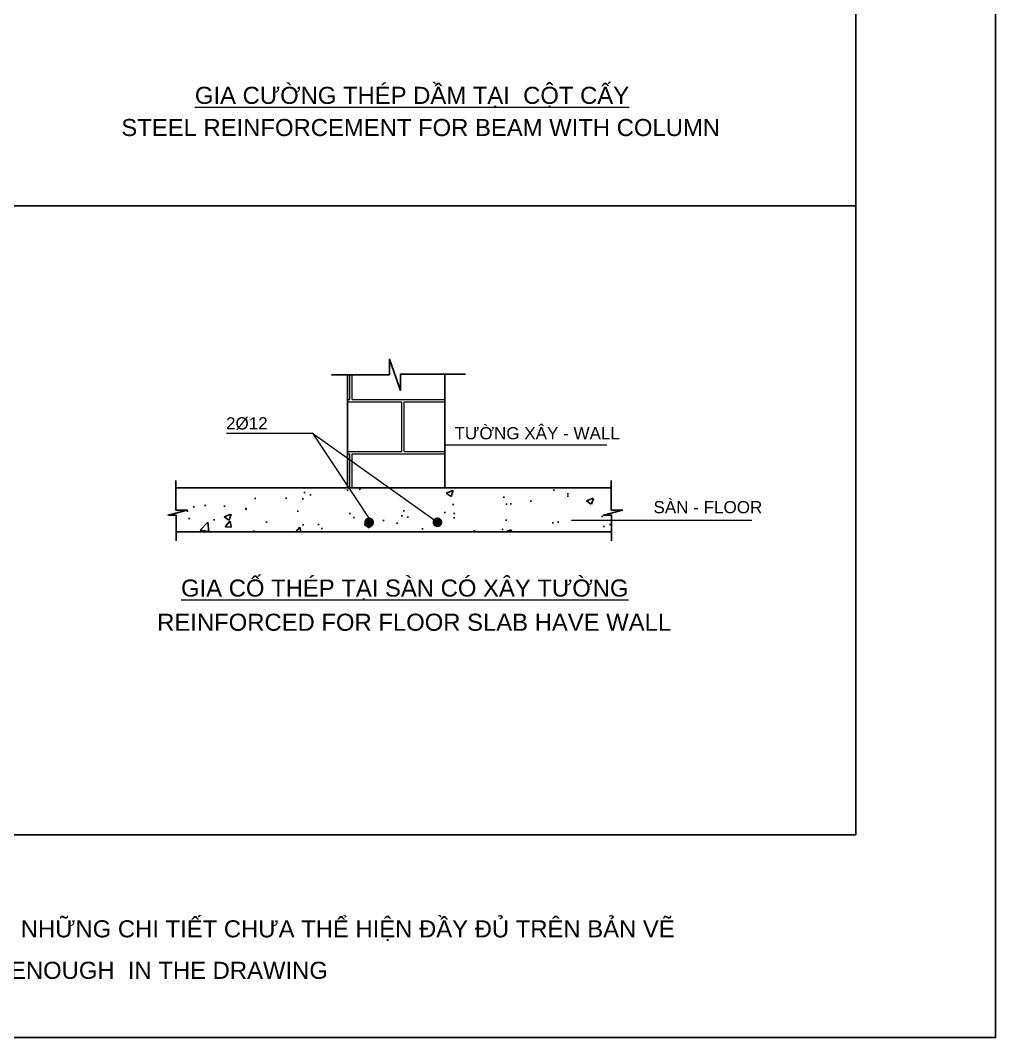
# Model space of a CAD drawing. Header units: millimetres. Extents: x -205508 to -110432, y 549193 to 571297.
# Drawn here: x -134986 to -129986, y 558563 to 563781 of the extents above; entities that cross this region are included whole.
import ezdxf
from ezdxf.enums import TextEntityAlignment as Align

# ---------------------------------------------------------------- set-up
doc = ezdxf.new("R2010")
doc.units = ezdxf.units.MM
doc.header["$LTSCALE"] = 25
doc.header["$MEASUREMENT"] = 0
for name, color, linetype in [('2', 2, 'Continuous'), ('AC', 200, 'Continuous'), ('BAOTHAY', 4, 'Continuous'), ('CHAMTHEP', 3, 'Continuous'), ('MONG', 7, 'Continuous'), ('S-DUONG BAO', 7, 'Continuous')]:
    doc.layers.add(name, color=color, linetype=linetype)
doc.layers.add('netmanh', color=36, linetype='Continuous', lineweight=5)
doc.layers.add('S-Text', color=7, linetype='Continuous', lineweight=20)
doc.styles.add('VIETNAM1', font='arial.ttf')

# ---------------------------------------------------------------- blocks, each defined once
blk = doc.blocks.new('TX')
at = {"layer": 'BAOTHAY'}
h = blk.add_hatch(dxfattribs=at)
h.set_pattern_fill('AR-CONC', color=256, scale=2000, style=0)
h.set_pattern_definition([(50, (-1966873, -754563), (14345.204, -1255.04), [1500, -16500]), (355, (-1966873, -754563), (-2775.03, 15043.84), [1200, -13200]), (100.4514, (-1965677, -754668), (11570.19, 13788.79), [1274.8, -14022.84]), (46.1842, (-1966873, -750563), (21344.82, -3310.38), [2250, -24750]), (96.6356, (-1965094, -750840), (18693.25, 19482.36), [1912.2, -21034.26]), (351.1842, (-1966873, -750563), (18693.24, 19482.37), [1800, -19800]), (21, (-1964873, -751563), (11938.14, -8052.38), [1500, -16500]), (326, (-1964873, -751563), (4866.31, 14503), [1200, -13200]), (71.4514, (-1963878, -752234), (16804.45, 6450.61), [1274.8, -14022.84]), (37.5, (-1966872.6, -754563.4), (243.197, 6657.877), [0, -13040, 0, -13400, 0, -13250]), (7.5, (-1966872.6, -754563.4), (5261.39, 7888.234), [0, -7640, 0, -12740, 0, -5050]), (327.5, (-1971332.6, -754563.4), (10676.449, -451.097), [0, -5000, 0, -15600, 0, -20700]), (317.5, (-1973333, -754563), (11663.723, 2002.1), [0, -6500, 0, -10360, 0, -14700])])
h.paths.add_polyline_path([(23188.2, -18692.3), (23188.2, -19145.8), (23423.4, -19145.8), (23029.6, -19248.2), (23194.9, -19248.2), (23194.9, -19592.3), (27283.1, -19592.3), (27203.3, -19397.1, -1), (27103.3, -19397.1, -1), (27203.3, -19397.1), (27283.1, -19592.3), (28460.9, -19592.3), (28530.9, -19442.4, -0.2913546), (28502, -19397.1, -1), (28602, -19397.1, -0.5487613), (28530.9, -19442.4), (28460.9, -19592.3), (32123, -19592.3), (32123, -19248.2), (31957.6, -19248.2), (32351.5, -19145.8), (32116.3, -19145.8), (32116.3, -18692.3)])
at = {"layer": 'netmanh'}
h = blk.add_hatch(dxfattribs=at)
h.set_pattern_fill('AR-B816C', color=256, scale=133.637196, style=0)
h.set_pattern_definition([(0, (-1091211.1, -152830.5), (1069.0976, 1069.0976), [2088.0812, -50.114]), (0, (-1092280.2, -152780.4), (1069.0976, 1069.0976), [2088.0812, -50.114]), (90, (-1091211.1, -152830.5), (-1069.0976, 1069.0976), [-1119.2115, 1018.9836]), (90, (-1091261.2, -152830.5), (-1069.0976, 1069.0976), [-1119.2115, 1018.9836])])
h.paths.add_polyline_path([(28705.5, -18692.3), (28705.5, -16361.1), (27795.5, -16361.1), (27795.5, -16692.2), (27680.4, -16370.4), (26705.5, -16370.4), (26705.5, -18692.3)])
at = {"layer": 'S-DUONG BAO'}
h = blk.add_hatch(dxfattribs=at)
h.set_pattern_fill('AR-CONC', color=256, scale=200, style=0)
h.set_pattern_definition([(50, (-1966872.6, -754563.4), (1434.52037, -125.5043), [150, -1650]), (355, (-1966872.6, -754563.4), (-277.5027, 1504.3843), [120, -1320]), (100.4514, (-1966753, -754573.9), (1157.0188, 1378.8791), [127.4804, -1402.2842]), (46.1842, (-1966872.6, -754163.4), (2134.4821, -331.038), [225, -2475]), (96.6356, (-1966694.7, -754191), (1869.3254, 1948.2357), [191.2206, -2103.426]), (351.1842, (-1966872.6, -754163.4), (1869.324, 1948.2372), [180, -1980]), (21, (-1966672.6, -754263.4), (1193.8141, -805.2378), [150, -1650]), (326, (-1966672.6, -754263.4), (486.6307, 1450.3001), [120, -1320]), (71.4514, (-1966573.1, -754330.5), (1680.4453, 645.061), [127.4804, -1402.2842]), (37.5, (-1966872.6, -754563.43), (24.31971, 665.78771), [0, -1304, 0, -1340, 0, -1325]), (7.5, (-1966872.6, -754563.4), (526.13907, 788.82342), [0, -764, 0, -1274, 0, -505]), (327.5, (-1967318.6, -754563.43), (1067.64487, -45.10974), [0, -500, 0, -1560, 0, -2070]), (317.5, (-1967518.6, -754563.4), (1166.37234, 200.20996), [0, -650, 0, -1036, 0, -1470])])
h.paths.add_polyline_path([(32123, -19592.3), (32123, -19248.2), (31957.6, -19248.2), (32351.5, -19145.8), (32116.3, -19145.8), (32116.3, -18692.3), (23188.2, -18692.3), (23188.2, -19145.8), (23423.4, -19145.8), (23029.6, -19248.2), (23194.9, -19248.2), (23194.9, -19592.3), (27283.1, -19592.3), (27203.3, -19397.1, -1), (27103.3, -19397.1, -1), (27203.3, -19397.1), (27283.1, -19592.3), (28460.9, -19592.3), (28530.9, -19442.4, -0.2913546), (28502, -19397.1, -1), (28602, -19397.1, -0.5487613), (28530.9, -19442.4), (28460.9, -19592.3)])
at = {"layer": 'CHAMTHEP', "const_width": 100}
for points in [[(27103.3, -19397.1, -1), (27203.3, -19397.1, -1)], [(28502, -19397.1, -1), (28602, -19397.1, -1)]]:
    blk.add_lwpolyline(points, format="xyb", close=True, dxfattribs=at)
at = {"layer": 'MONG'}
for points in [[(19675.8, -12903.7), (37131.8, -12903.7), (37131.8, 0), (19675.8, 0)], [(19675.8, -25807.3), (37131.8, -25807.3), (37131.8, -12903.7), (19675.8, -12903.7)]]:
    blk.add_lwpolyline(points, close=True, dxfattribs=at)
at = {"layer": 'netmanh'}
for p, q in [((24230.7, -17566.7), (25989.5, -17566.7)), ((25989.5, -17566.7), (27203.3, -19397.1)), ((25989.5, -17566.7), (28552, -19397.1)), ((28705.5, -17810.3), (32025.8, -17810.3)), ((31305.1, -19353.4), (35000.6, -19353.4))]:
    blk.add_line(p, q, dxfattribs=at)
at = {"layer": 'S-DUONG BAO'}
for p, q in [((26705.5, -18692.3), (26705.5, -16370.4)), ((28705.5, -18692.3), (28705.5, -16361.1)), ((23188.2, -18692.3), (32116.3, -18692.3)), ((23194.9, -19592.3), (32123, -19592.3))]:
    blk.add_line(p, q, dxfattribs=at)
for points in [[(26380.6, -16370.4), (27566.7, -16370.4), (27566.7, -16052.5), (27795.5, -16692.2), (27795.5, -16361.1), (29126.3, -16361.1)], [(23188.2, -18538), (23188.2, -19145.8), (23423.4, -19145.8), (23029.6, -19248.2), (23194.9, -19248.2), (23194.9, -19779.2)], [(32116.3, -18538), (32116.3, -19145.8), (32351.5, -19145.8), (31957.6, -19248.2), (32123, -19248.2), (32123, -19779.2)]]:
    blk.add_lwpolyline(points, dxfattribs=at)
at = {"layer": 'S-Text', "style": 'VIETNAM1'}
blk.add_text('%%UGIA CƯỜNG THÉP DẦM TẠI  CỘT CẤY', height=350, dxfattribs=at).set_placement((28031.3, -10917.5), align=Align.BOTTOM_CENTER)
for s, height, p in [('STEEL REINFORCEMENT FOR BEAM WITH COLUMN', 350, (22070.9, -11472.2)), ('2%%C12', 250, (24217.8, -17491.6)), ('TƯỜNG XÂY - WALL', 250, (28902.4, -17694.5)), ('SÀN - FLOOR', 250, (32983.8, -19211.8)), ('%%UGIA CỐ THÉP TẠI SÀN CÓ XÂY TƯỜNG', 350, (23294.8, -20921.2)), ('REINFORCED FOR FLOOR SLAB HAVE WALL', 350, (22805.6, -21622.3)), ('- CÁC CHI TIẾT, GHI CHÚ TRONG BẢNG GHI CHÚ CHUNG CHỈ ÁP DỤNG ĐỐI VỚI NHỮNG CHI TIẾT CHƯA THỂ HIỆN ĐẦY ĐỦ TRÊN BẢN VẼ', 350, (1118.3, -27912.8)), (' DETAILS, NOTE ON TABLE GENERAL NOTES ONLY APPLY FOR DETAILS NOT ENOUGH  IN THE DRAWING', 350, (1314.2, -28764.1))]:
    blk.add_text(s, height=height, dxfattribs=at).set_placement(p)

msp = doc.modelspace()

# ---------------------------------------------------------------- linework, layer by layer
at = {"layer": 'AC', "color": 4, "ltscale": 20}
msp.add_lwpolyline([(-144986.2, 570555.2), (-129986.2, 570555.2), (-129986.2, 558562.6), (-144986.2, 558562.6)], close=True, dxfattribs=at)

# ---------------------------------------------------------------- block references
at = {"layer": '2', "xscale": 0.25, "yscale": 0.25, "zscale": 0.25}
msp.add_blockref('TX', (-139986.2, 566055.2), dxfattribs=at)

doc.saveas('drawing.dxf')
